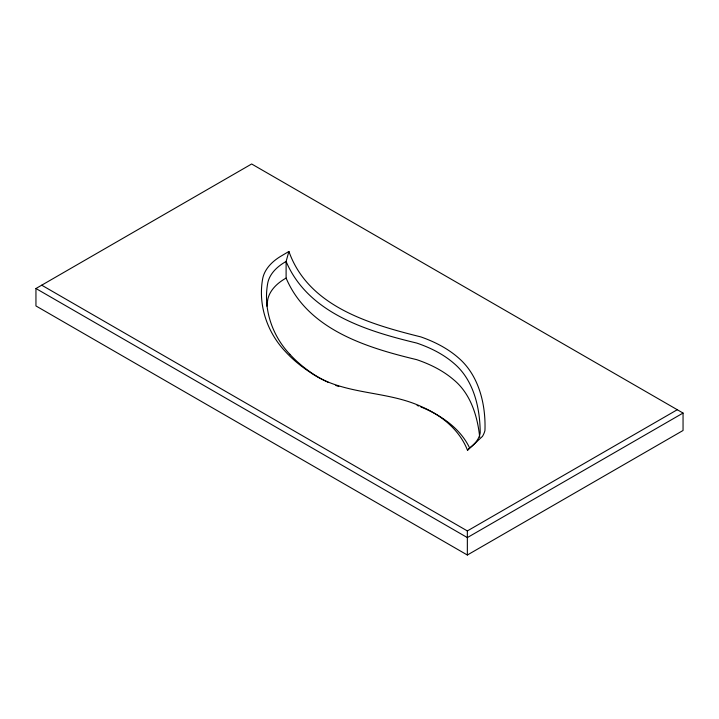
<?xml version="1.0" encoding="UTF-8"?>
<svg xmlns="http://www.w3.org/2000/svg" width="719" height="719" viewBox="0 0 719 719"><rect width="100%" height="100%" fill="white"/><g stroke="black" fill="none" stroke-linecap="round" stroke-linejoin="round"><path stroke-width="1.08" d="M266.911 306.186L267.684 300.003A61.78 35.662 0 0 1 286.108 278.082L286.108 261.473L288.903 251.452L279.862 256.827A66.84 38.592 0 0 0 262.633 278.936C257.914 305.027 267.234 332.421 285.335 351.501A185.008 106.816 0 0 0 310.15 372.316C343.376 395.567 386.175 390.04 421.909 406.855C441.529 415.375 459.558 429.872 467.503 450.274L482.44 436.406A54.752 31.609 0 0 0 484.948 430.537C485.891 404.833 479.115 375.902 458.938 358.287C447.964 348.517 434.636 341.759 420.849 336.905C369.836 324.161 308.433 306.645 288.903 251.452M467.503 450.274L469.624 447.955A49.665 28.67 0 0 0 474.801 443.362L475.852 442.131A49.665 28.67 0 0 0 480.202 432.901C480.085 407.916 473.776 379.929 453.725 363.194C442.994 353.955 430.07 347.601 416.732 343.062C366.717 331.055 308.029 313.151 286.108 261.473A61.78 35.662 0 0 0 267.684 283.403C263.091 308.873 272.15 335.647 289.838 354.278M35.95 288.517L251.65 163.986L683.05 413.057L683.05 430.483L467.35 555.014L35.95 305.943L35.95 288.517L467.35 537.587L683.05 413.057M41.72 285.191L467.35 530.928L677.28 409.722M335.818 385.438L338.793 386.525M417.128 405.435L418.602 406.001M420.777 406.873C440.657 415.016 460.106 428.03 469.624 447.955M286.108 278.082C308.029 329.751 366.717 347.663 416.732 359.662C430.07 364.2 442.994 370.555 453.725 379.803C470.657 393.724 477.542 416.193 479.717 437.242M467.35 530.928L467.35 555.014M313.933 374.509A179.813 103.815 0 0 1 289.847 354.278M328.25 382.31A108.794 62.814 0 0 1 313.951 374.5"/></g></svg>
